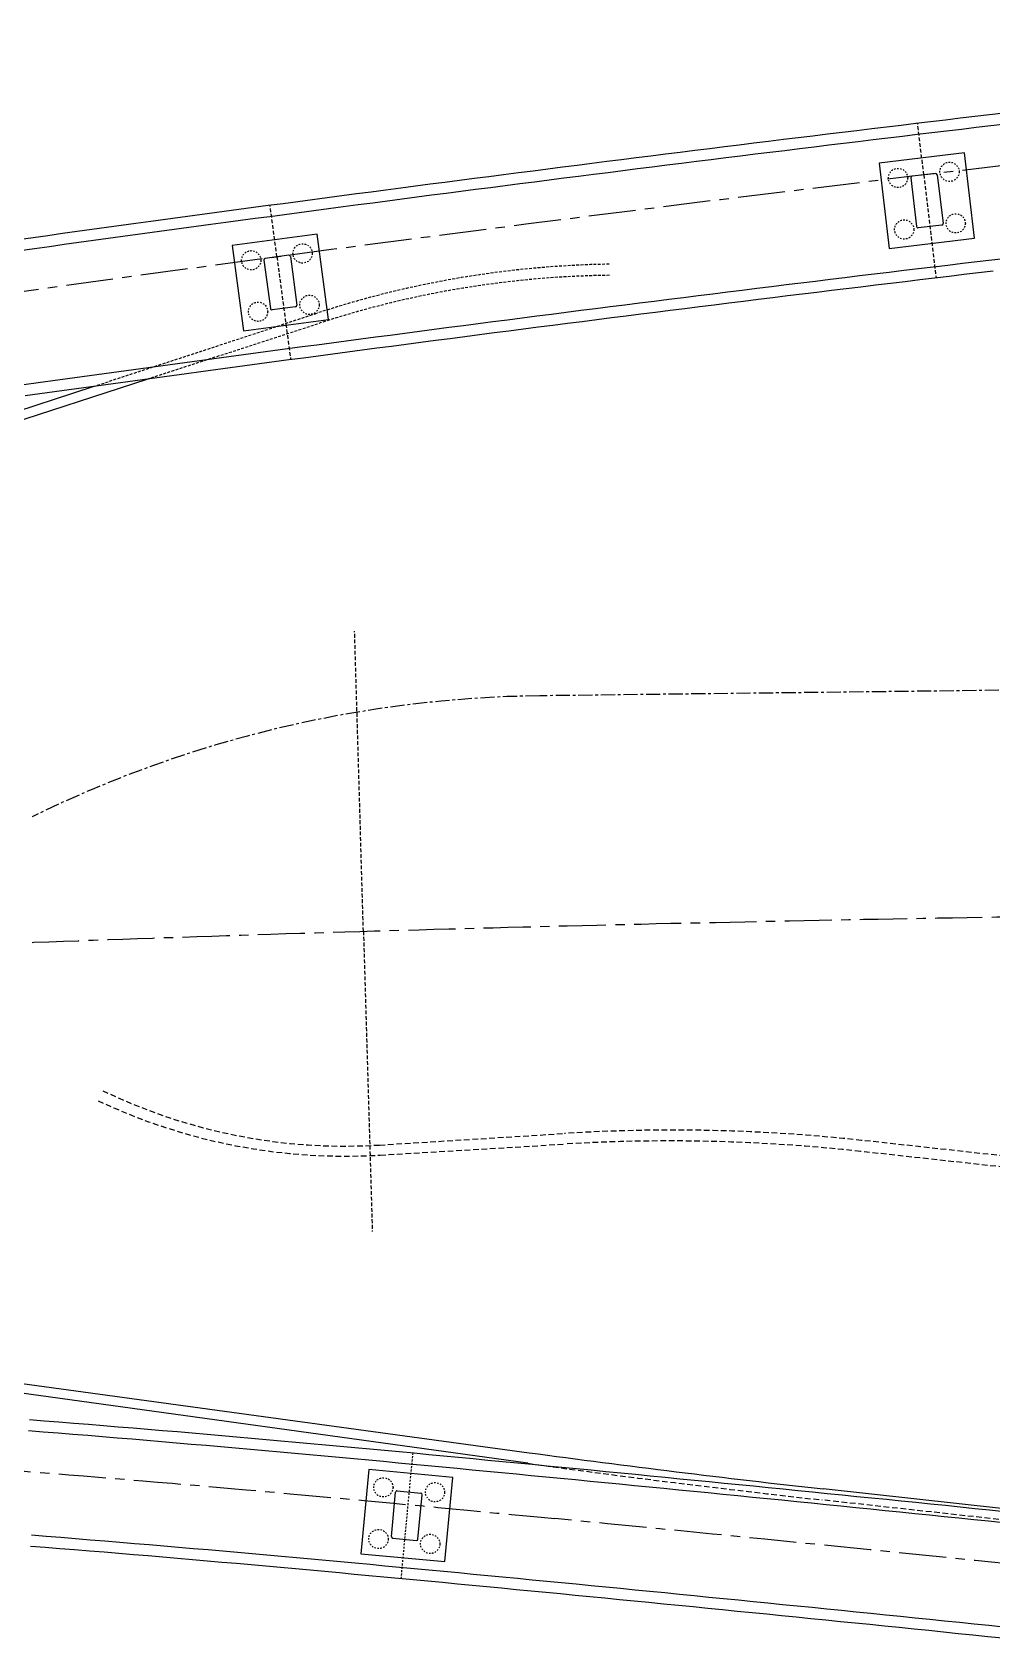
# Model space of a CAD drawing. Header units: millimetres. Extents: x 0 to 987207, y 0 to 5060561.
# Drawn here: x 495188.7 to 495253.4, y 2529172.3 to 2529280.6 of the extents above; entities that cross this region are included whole.
import ezdxf

# ---------------------------------------------------------------- set-up
doc = ezdxf.new("R2010")
doc.units = ezdxf.units.MM
doc.header["$LTSCALE"] = 0.1
doc.linetypes.add('CENTER', pattern=[50.8, 31.75, -6.35, 6.35, -6.35])
doc.linetypes.add('DASHED', pattern=[19.05, 12.7, -6.35])
for name, color, linetype in [('1', 1, 'CONTINUOUS'), ('TLJ', 180, 'CONTINUOUS'), ('YLJ', 210, 'CONTINUOUS'), ('zhix', 1, 'CENTER'), ('收费站边线', 180, 'CONTINUOUS'), ('桥梁', 94, 'CONTINUOUS')]:
    doc.layers.add(name, color=color, linetype=linetype)

msp = doc.modelspace()

# ---------------------------------------------------------------- linework, layer by layer
at = {"layer": '1', "color": 4, "linetype": 'Continuous'}
for p, q in [((495247.9626, 2529270.7406), (495248.3547, 2529267.4639)), ((495249.6387, 2529271.0418), (495248.0501, 2529270.8517)), ((495249.7499, 2529270.9544), (495250.142, 2529267.6778)), ((495250.0546, 2529267.5666), (495248.4659, 2529267.3765)), ((495204.3145, 2529265.2008), (495204.7516, 2529261.9298)), ((495205.9863, 2529265.525), (495204.4004, 2529265.3131)), ((495206.0987, 2529265.4392), (495206.5357, 2529262.1682)), ((495206.4499, 2529262.0559), (495204.864, 2529261.844)), ((495212.92, 2529179.1173), (495213.2006, 2529182.1041)), ((495213.3095, 2529182.1944), (495214.9025, 2529182.0447)), ((495214.7121, 2529178.9489), (495214.9927, 2529181.9358)), ((495213.0102, 2529179.0084), (495214.6032, 2529178.8587))]:
    msp.add_line(p, q, dxfattribs=at)
for points in [[(495252.2763, 2529266.6742), (495251.5872, 2529272.4332), (495245.8283, 2529271.7441), (495246.5174, 2529265.9852), (495252.2763, 2529266.6742)], [(495208.6837, 2529261.1942), (495207.9155, 2529266.9431), (495202.1666, 2529266.1749), (495202.9348, 2529260.426), (495208.6837, 2529261.1942)], [(495211.3855, 2529183.6306), (495210.8523, 2529177.9556), (495216.5273, 2529177.4224), (495217.0605, 2529183.0974), (495211.3855, 2529183.6306)]]:
    msp.add_lwpolyline(points, dxfattribs=at)
at = {"layer": '1', "color": 1, "linetype": 'DASHED', "ltscale": 0.01}
for centre in [(495250.582, 2529271.1547), (495247.1068, 2529270.7389), (495247.5226, 2529267.2637), (495250.9978, 2529267.6795), (495206.9279, 2529265.6509), (495203.4588, 2529265.1873), (495203.9223, 2529261.7181), (495207.3915, 2529262.1817), (495212.3777, 2529182.4326), (495215.8624, 2529182.1052), (495212.0503, 2529178.9479), (495215.535, 2529178.6205)]:
    msp.add_circle(centre, 0.65, dxfattribs=at)
at = {"layer": '1', "color": 4, "linetype": 'Continuous'}
for centre, start, end in [((495248.0619, 2529270.7524), 96.82324, 186.82324), ((495249.6506, 2529270.9425), 6.82324, 96.82324), ((495248.454, 2529267.4758), 186.82324, 276.82324), ((495250.0427, 2529267.6659), 276.82324, 6.82324), ((495204.4136, 2529265.214), 97.611057, 187.611057), ((495205.9995, 2529265.4259), 7.611057, 97.611057), ((495204.8507, 2529261.9431), 187.611057, 277.611057), ((495206.4366, 2529262.155), 277.611057, 7.611057), ((495213.3002, 2529182.0948), 84.63255, 174.63255), ((495214.8932, 2529181.9451), 354.63255, 84.63255), ((495213.0196, 2529179.1079), 174.63255, 264.63255), ((495214.6125, 2529178.9583), 264.63255, 354.63255)]:
    msp.add_arc(centre, 0.1, start, end, dxfattribs=at)
at = {"layer": 'TLJ', "flags": 128}
for points in [[(495254.2759, 2529275.1162), (495253.2817, 2529274.9989), (495252.2876, 2529274.8814), (495251.2934, 2529274.7635), (495250.2993, 2529274.6453), (495249.3053, 2529274.5268), (495248.3113, 2529274.408), (495247.3173, 2529274.2888), (495246.3234, 2529274.1694), (495245.3294, 2529274.0496), (495244.3356, 2529273.9296), (495243.3417, 2529273.8092), (495242.348, 2529273.6885), (495241.3542, 2529273.5675), (495240.3605, 2529273.4462), (495239.3668, 2529273.3246), (495238.3732, 2529273.2027), (495237.3796, 2529273.0805), (495236.386, 2529272.9579), (495235.3925, 2529272.8351), (495234.399, 2529272.7119), (495233.4055, 2529272.5884), (495232.4121, 2529272.4646), (495231.4187, 2529272.3405), (495230.4254, 2529272.2161), (495229.4321, 2529272.0914), (495228.4389, 2529271.9664), (495227.4456, 2529271.8411), (495226.4525, 2529271.7154), (495225.4593, 2529271.5894), (495224.4662, 2529271.4632), (495223.4732, 2529271.3366), (495222.4802, 2529271.2097), (495221.4872, 2529271.0825), (495220.4942, 2529270.955), (495219.5013, 2529270.8272), (495218.5085, 2529270.699), (495217.5157, 2529270.5706), (495216.5229, 2529270.4418), (495215.5301, 2529270.3128), (495214.5374, 2529270.1834), (495213.5448, 2529270.0537), (495212.5522, 2529269.9237), (495211.5596, 2529269.7934), (495210.567, 2529269.6628), (495209.5745, 2529269.5319), (495208.5821, 2529269.4007), (495207.5897, 2529269.2691), (495206.5973, 2529269.1373), (495205.605, 2529269.0051), (495204.6127, 2529268.8726), (495203.6204, 2529268.7398), (495202.6282, 2529268.6067), (495201.6361, 2529268.4733), (495200.6439, 2529268.3396), (495199.6519, 2529268.2056), (495198.6598, 2529268.0713), (495197.6678, 2529267.9366), (495196.6759, 2529267.8017), (495195.684, 2529267.6664), (495194.6921, 2529267.5308), (495193.7003, 2529267.3949), (495192.7085, 2529267.2588), (495191.7167, 2529267.1222), (495190.725, 2529266.9854), (495189.7334, 2529266.8483), (495188.7417, 2529266.7109), (495187.7502, 2529266.5731)], [(495253.5224, 2529264.4542), (495252.5315, 2529264.3367), (495251.5407, 2529264.2189), (495250.5499, 2529264.1008), (495249.5591, 2529263.9824), (495248.5684, 2529263.8636), (495247.5777, 2529263.7446), (495246.5871, 2529263.6252), (495245.5965, 2529263.5056), (495244.6059, 2529263.3856), (495243.6154, 2529263.2653), (495242.6249, 2529263.1447), (495241.6344, 2529263.0238), (495240.644, 2529262.9026), (495239.6536, 2529262.7811), (495238.6632, 2529262.6592), (495237.6729, 2529262.5371), (495236.6827, 2529262.4146), (495235.6924, 2529262.2919), (495234.7022, 2529262.1688), (495233.7121, 2529262.0454), (495232.722, 2529261.9217), (495231.7319, 2529261.7977), (495230.7419, 2529261.6734), (495229.7519, 2529261.5488), (495228.7619, 2529261.4239), (495227.772, 2529261.2986), (495226.7821, 2529261.1731), (495225.7922, 2529261.0472), (495224.8024, 2529260.9211), (495223.8127, 2529260.7946), (495222.8229, 2529260.6678), (495221.8333, 2529260.5407), (495220.8436, 2529260.4133), (495219.854, 2529260.2856), (495218.8644, 2529260.1576), (495217.8749, 2529260.0293), (495216.8854, 2529259.9006), (495215.896, 2529259.7717), (495214.9066, 2529259.6424), (495213.9172, 2529259.5128), (495212.9279, 2529259.383), (495211.9386, 2529259.2528), (495210.9494, 2529259.1223), (495209.9602, 2529258.9915), (495208.971, 2529258.8604), (495207.9819, 2529258.729), (495206.9928, 2529258.5972), (495206.0038, 2529258.4652), (495205.0148, 2529258.3328), (495204.0258, 2529258.2002), (495203.0369, 2529258.0672), (495202.048, 2529257.9339), (495201.0592, 2529257.8003), (495200.0704, 2529257.6665), (495199.0817, 2529257.5322), (495198.093, 2529257.3977), (495197.1043, 2529257.2629), (495196.1157, 2529257.1278), (495195.1271, 2529256.9923), (495194.1386, 2529256.8566), (495193.1501, 2529256.7205), (495192.1616, 2529256.5842), (495191.1732, 2529256.4475), (495190.1849, 2529256.3105), (495189.1965, 2529256.1732), (495188.2083, 2529256.0356)], [(495188.4875, 2529187.0068), (495189.4874, 2529186.9285), (495190.4871, 2529186.8493), (495191.4868, 2529186.7694), (495192.4863, 2529186.6886), (495193.4856, 2529186.6071), (495194.4849, 2529186.5249), (495195.484, 2529186.4419), (495196.483, 2529186.3581), (495197.4819, 2529186.2737), (495198.4806, 2529186.1886), (495199.4792, 2529186.1029), (495200.4778, 2529186.0165), (495201.4762, 2529185.9294), (495202.4744, 2529185.8418), (495203.4726, 2529185.7536), (495204.4706, 2529185.6648), (495205.4686, 2529185.5754), (495206.4664, 2529185.4855), (495207.4641, 2529185.3951), (495208.4617, 2529185.3042), (495209.4592, 2529185.2128), (495210.4566, 2529185.121), (495211.4539, 2529185.0287), (495212.4511, 2529184.936), (495213.4482, 2529184.8429), (495214.4451, 2529184.7494), (495215.442, 2529184.6555), (495216.4388, 2529184.5612), (495217.4355, 2529184.4667), (495218.4321, 2529184.3718), (495219.4286, 2529184.2766), (495220.425, 2529184.1811), (495221.4213, 2529184.0854), (495222.4176, 2529183.9894), (495223.4137, 2529183.8932), (495224.4098, 2529183.7968), (495225.4058, 2529183.7002), (495226.4018, 2529183.6033), (495227.3978, 2529183.5063), (495228.3938, 2529183.4091), (495229.3897, 2529183.3117), (495230.3857, 2529183.2141), (495231.3816, 2529183.1163), (495232.3775, 2529183.0183), (495233.3733, 2529182.9201), (495234.3692, 2529182.8217), (495235.365, 2529182.7231), (495236.3608, 2529182.6243), (495237.3566, 2529182.5253), (495238.3524, 2529182.4261), (495239.3481, 2529182.3267), (495240.3439, 2529182.2271), (495241.3396, 2529182.1273), (495242.3353, 2529182.0273), (495243.3309, 2529181.9271), (495244.3266, 2529181.8267), (495245.3222, 2529181.7261), (495246.3178, 2529181.6253), (495247.3134, 2529181.5243), (495248.309, 2529181.4231), (495249.3045, 2529181.3217), (495250.3001, 2529181.2201), (495251.2956, 2529181.1183), (495252.2911, 2529181.0163), (495253.2865, 2529180.9141), (495254.282, 2529180.8117)], [(495188.5649, 2529178.4748), (495189.5577, 2529178.3964), (495190.5505, 2529178.3172), (495191.5433, 2529178.2372), (495192.5362, 2529178.1564), (495193.5291, 2529178.0749), (495194.522, 2529177.9926), (495195.5149, 2529177.9095), (495196.5079, 2529177.8258), (495197.5009, 2529177.7414), (495198.494, 2529177.6563), (495199.487, 2529177.5705), (495200.4801, 2529177.4841), (495201.4733, 2529177.397), (495202.4665, 2529177.3094), (495203.4597, 2529177.2212), (495204.453, 2529177.1324), (495205.4463, 2529177.0431), (495206.4396, 2529176.9532), (495207.433, 2529176.8628), (495208.4264, 2529176.7719), (495209.4199, 2529176.6805), (495210.4134, 2529176.5887), (495211.407, 2529176.4964), (495212.4007, 2529176.4037), (495213.3943, 2529176.3106), (495214.3881, 2529176.2171), (495215.3819, 2529176.1233), (495216.3757, 2529176.0291), (495217.3696, 2529175.9345), (495218.3636, 2529175.8396), (495219.3577, 2529175.7445), (495220.3518, 2529175.649), (495221.3459, 2529175.5533), (495222.3402, 2529175.4573), (495223.3345, 2529175.3612), (495224.3288, 2529175.2648), (495225.3231, 2529175.1682), (495226.3174, 2529175.0714), (495227.3117, 2529174.9744), (495228.306, 2529174.8772), (495229.3002, 2529174.7798), (495230.2944, 2529174.6822), (495231.2886, 2529174.5844), (495232.2828, 2529174.4864), (495233.277, 2529174.3882), (495234.2711, 2529174.2898), (495235.2652, 2529174.1912), (495236.2593, 2529174.0925), (495237.2534, 2529173.9935), (495238.2475, 2529173.8943), (495239.2415, 2529173.7949), (495240.2356, 2529173.6953), (495241.2296, 2529173.5956), (495242.2235, 2529173.4956), (495243.2175, 2529173.3954), (495244.2115, 2529173.295), (495245.2054, 2529173.1945), (495246.1993, 2529173.0937), (495247.1932, 2529172.9927), (495248.187, 2529172.8915), (495249.1809, 2529172.7902), (495250.1747, 2529172.6886), (495251.1685, 2529172.5868), (495252.1623, 2529172.4849), (495253.156, 2529172.3827), (495254.1498, 2529172.2803)]]:
    msp.add_lwpolyline(points, dxfattribs=at)
at = {"layer": 'YLJ', "color": 210, "flags": 128}
for points in [[(495254.3637, 2529274.3714), (495253.3697, 2529274.2541), (495252.3758, 2529274.1366), (495251.3819, 2529274.0187), (495250.388, 2529273.9005), (495249.3942, 2529273.7821), (495248.4004, 2529273.6633), (495247.4067, 2529273.5442), (495246.413, 2529273.4248), (495245.4193, 2529273.305), (495244.4256, 2529273.185), (495243.432, 2529273.0647), (495242.4385, 2529272.944), (495241.445, 2529272.8231), (495240.4515, 2529272.7018), (495239.458, 2529272.5802), (495238.4646, 2529272.4583), (495237.4712, 2529272.3361), (495236.4779, 2529272.2136), (495235.4846, 2529272.0908), (495234.4914, 2529271.9676), (495233.4981, 2529271.8442), (495232.505, 2529271.7204), (495231.5118, 2529271.5963), (495230.5187, 2529271.472), (495229.5257, 2529271.3473), (495228.5326, 2529271.2223), (495227.5397, 2529271.097), (495226.5467, 2529270.9713), (495225.5538, 2529270.8454), (495224.5609, 2529270.7192), (495223.5681, 2529270.5926), (495222.5753, 2529270.4658), (495221.5826, 2529270.3386), (495220.5899, 2529270.2111), (495219.5972, 2529270.0833), (495218.6046, 2529269.9552), (495217.612, 2529269.8268), (495216.6194, 2529269.6981), (495215.6269, 2529269.5691), (495214.6345, 2529269.4397), (495213.642, 2529269.3101), (495212.6497, 2529269.1801), (495211.6573, 2529269.0498), (495210.665, 2529268.9192), (495209.6727, 2529268.7883), (495208.6805, 2529268.6571), (495207.6883, 2529268.5256), (495206.6962, 2529268.3938), (495205.7041, 2529268.2617), (495204.712, 2529268.1292), (495203.72, 2529267.9965), (495202.7281, 2529267.8634), (495201.7361, 2529267.73), (495200.7442, 2529267.5964), (495199.7524, 2529267.4624), (495198.7606, 2529267.3281), (495197.7688, 2529267.1935), (495196.7771, 2529267.0585), (495195.7854, 2529266.9233), (495194.7938, 2529266.7878), (495193.8022, 2529266.6519), (495192.8106, 2529266.5157), (495191.8191, 2529266.3793), (495190.8276, 2529266.2425), (495189.8362, 2529266.1054), (495188.8448, 2529265.968), (495187.8535, 2529265.8303)], [(495254.4253, 2529265.3162), (495253.4342, 2529265.199), (495252.4431, 2529265.0815), (495251.452, 2529264.9637), (495250.461, 2529264.8455), (495249.47, 2529264.7271), (495248.479, 2529264.6083), (495247.4881, 2529264.4892), (495246.4972, 2529264.3698), (495245.5064, 2529264.2501), (495244.5156, 2529264.1301), (495243.5248, 2529264.0098), (495242.5341, 2529263.8892), (495241.5434, 2529263.7683), (495240.5527, 2529263.647), (495239.5621, 2529263.5255), (495238.5716, 2529263.4036), (495237.581, 2529263.2814), (495236.5905, 2529263.159), (495235.6, 2529263.0362), (495234.6096, 2529262.9131), (495233.6192, 2529262.7897), (495232.6289, 2529262.6659), (495231.6386, 2529262.5419), (495230.6483, 2529262.4176), (495229.6581, 2529262.2929), (495228.6679, 2529262.168), (495227.6777, 2529262.0427), (495226.6876, 2529261.9171), (495225.6975, 2529261.7912), (495224.7075, 2529261.665), (495223.7175, 2529261.5385), (495222.7275, 2529261.4117), (495221.7376, 2529261.2846), (495220.7477, 2529261.1572), (495219.7579, 2529261.0294), (495218.7681, 2529260.9014), (495217.7783, 2529260.773), (495216.7886, 2529260.6443), (495215.7989, 2529260.5154), (495214.8093, 2529260.3861), (495213.8197, 2529260.2565), (495212.8302, 2529260.1266), (495211.8406, 2529259.9964), (495210.8512, 2529259.8658), (495209.8617, 2529259.735), (495208.8723, 2529259.6039), (495207.883, 2529259.4724), (495206.8937, 2529259.3406), (495205.9044, 2529259.2086), (495204.9152, 2529259.0762), (495203.926, 2529258.9435), (495202.9368, 2529258.8105), (495201.9477, 2529258.6772), (495200.9587, 2529258.5436), (495199.9697, 2529258.4097), (495198.9807, 2529258.2754), (495197.9917, 2529258.1409), (495197.0028, 2529258.006), (495196.014, 2529257.8709), (495195.0252, 2529257.7354), (495194.0364, 2529257.5996), (495193.0477, 2529257.4635), (495192.059, 2529257.3271), (495191.0704, 2529257.1904), (495190.0818, 2529257.0534), (495189.0932, 2529256.9161), (495188.1047, 2529256.7784)], [(495188.4293, 2529186.2591), (495189.4285, 2529186.1808), (495190.4276, 2529186.1017), (495191.4267, 2529186.0218), (495192.4256, 2529185.9411), (495193.4244, 2529185.8596), (495194.4231, 2529185.7774), (495195.4216, 2529185.6945), (495196.4201, 2529185.6108), (495197.4184, 2529185.5264), (495198.4167, 2529185.4414), (495199.4148, 2529185.3556), (495200.4129, 2529185.2693), (495201.4108, 2529185.1823), (495202.4086, 2529185.0947), (495203.4063, 2529185.0065), (495204.404, 2529184.9177), (495205.4015, 2529184.8284), (495206.3989, 2529184.7386), (495207.3962, 2529184.6482), (495208.3935, 2529184.5573), (495209.3906, 2529184.466), (495210.3877, 2529184.3742), (495211.3846, 2529184.2819), (495212.3815, 2529184.1892), (495213.3783, 2529184.0961), (495214.375, 2529184.0026), (495215.3716, 2529183.9088), (495216.3681, 2529183.8146), (495217.3645, 2529183.72), (495218.3609, 2529183.6252), (495219.3572, 2529183.53), (495220.3534, 2529183.4345), (495221.3495, 2529183.3388), (495222.3456, 2529183.2429), (495223.3415, 2529183.1467), (495224.3375, 2529183.0503), (495225.3333, 2529182.9537), (495226.3292, 2529182.8569), (495227.325, 2529182.7599), (495228.3208, 2529182.6627), (495229.3166, 2529182.5653), (495230.3124, 2529182.4677), (495231.3082, 2529182.3699), (495232.3039, 2529182.2719), (495233.2996, 2529182.1737), (495234.2953, 2529182.0753), (495235.291, 2529181.9767), (495236.2867, 2529181.8779), (495237.2823, 2529181.7789), (495238.278, 2529181.6798), (495239.2736, 2529181.5804), (495240.2691, 2529181.4808), (495241.2647, 2529181.381), (495242.2602, 2529181.281), (495243.2558, 2529181.1808), (495244.2513, 2529181.0804), (495245.2467, 2529180.9799), (495246.2422, 2529180.8791), (495247.2376, 2529180.7781), (495248.2331, 2529180.6769), (495249.2285, 2529180.5755), (495250.2238, 2529180.474), (495251.2192, 2529180.3722), (495252.2145, 2529180.2702), (495253.2099, 2529180.168), (495254.2052, 2529180.0657)], [(495188.6237, 2529179.2225), (495189.6171, 2529179.144), (495190.6105, 2529179.0648), (495191.6039, 2529178.9848), (495192.5973, 2529178.9039), (495193.5908, 2529178.8223), (495194.5842, 2529178.74), (495195.5777, 2529178.6569), (495196.5712, 2529178.5731), (495197.5647, 2529178.4886), (495198.5583, 2529178.4035), (495199.5518, 2529178.3177), (495200.5454, 2529178.2312), (495201.539, 2529178.1442), (495202.5326, 2529178.0565), (495203.5263, 2529177.9682), (495204.5199, 2529177.8794), (495205.5136, 2529177.79), (495206.5074, 2529177.7001), (495207.5011, 2529177.6097), (495208.4949, 2529177.5188), (495209.4888, 2529177.4274), (495210.4826, 2529177.3355), (495211.4765, 2529177.2432), (495212.4705, 2529177.1505), (495213.4645, 2529177.0574), (495214.4585, 2529176.9638), (495215.4525, 2529176.8699), (495216.4466, 2529176.7757), (495217.4408, 2529176.6811), (495218.435, 2529176.5862), (495219.4292, 2529176.491), (495220.4235, 2529176.3956), (495221.4179, 2529176.2998), (495222.4123, 2529176.2039), (495223.4068, 2529176.1077), (495224.4012, 2529176.0112), (495225.3957, 2529175.9146), (495226.3902, 2529175.8178), (495227.3846, 2529175.7208), (495228.379, 2529175.6236), (495229.3734, 2529175.5262), (495230.3678, 2529175.4286), (495231.3621, 2529175.3308), (495232.3564, 2529175.2328), (495233.3508, 2529175.1346), (495234.345, 2529175.0362), (495235.3393, 2529174.9376), (495236.3336, 2529174.8388), (495237.3278, 2529174.7398), (495238.322, 2529174.6406), (495239.3162, 2529174.5412), (495240.3104, 2529174.4416), (495241.3045, 2529174.3418), (495242.2987, 2529174.2418), (495243.2928, 2529174.1416), (495244.2869, 2529174.0412), (495245.281, 2529173.9406), (495246.275, 2529173.8399), (495247.269, 2529173.7389), (495248.2631, 2529173.6377), (495249.257, 2529173.5363), (495250.251, 2529173.4347), (495251.245, 2529173.3329), (495252.2389, 2529173.231), (495253.2328, 2529173.1288), (495254.2267, 2529173.0264)]]:
    msp.add_lwpolyline(points, dxfattribs=at)
at = {"layer": 'zhix', "ltscale": 0.3, "flags": 128}
msp.add_lwpolyline([(495317.9178, 2529236.9471), (495222.9245, 2529235.8167)], dxfattribs=at)
at = {"layer": 'zhix', "flags": 128}
for points in [[(495132.8691, 2529216.4241), (495133.8672, 2529216.4862), (495134.8653, 2529216.5478), (495135.8634, 2529216.6089), (495136.8616, 2529216.6695), (495137.8598, 2529216.7296), (495138.858, 2529216.7892), (495139.8563, 2529216.8484), (495140.8545, 2529216.907), (495141.8528, 2529216.9652), (495142.8512, 2529217.0229), (495143.8495, 2529217.0801), (495144.8479, 2529217.1368), (495145.8463, 2529217.1931), (495146.8448, 2529217.2489), (495147.8433, 2529217.3042), (495148.8418, 2529217.359), (495149.8403, 2529217.4134), (495150.8388, 2529217.4673), (495151.8374, 2529217.5208), (495152.836, 2529217.5738), (495153.8346, 2529217.6263), (495154.8332, 2529217.6784), (495155.8319, 2529217.73), (495156.8306, 2529217.7812), (495157.8293, 2529217.8319), (495158.8281, 2529217.8821), (495159.8268, 2529217.9319), (495160.8256, 2529217.9813), (495161.8244, 2529218.0302), (495162.8232, 2529218.0787), (495163.8221, 2529218.1268), (495164.8209, 2529218.1744), (495165.8198, 2529218.2216), (495166.8187, 2529218.2683), (495167.8177, 2529218.3146), (495168.8166, 2529218.3605), (495169.8156, 2529218.4059), (495170.8146, 2529218.451), (495171.8136, 2529218.4956), (495172.8126, 2529218.5397), (495173.8116, 2529218.5835), (495174.8107, 2529218.6268), (495175.8098, 2529218.6698), (495176.8089, 2529218.7123), (495177.808, 2529218.7544), (495178.8071, 2529218.7961), (495179.8062, 2529218.8374), (495180.8054, 2529218.8782), (495181.8046, 2529218.9187), (495182.8038, 2529218.9588), (495183.803, 2529218.9985), (495184.8022, 2529219.0377), (495185.8015, 2529219.0766), (495186.8007, 2529219.1151), (495187.8, 2529219.1532), (495188.7993, 2529219.1909), (495189.7986, 2529219.2282), (495190.7979, 2529219.2651), (495191.7973, 2529219.3017), (495192.7966, 2529219.3379), (495193.796, 2529219.3736), (495194.7953, 2529219.4091), (495195.7947, 2529219.4441), (495196.7941, 2529219.4787), (495197.7935, 2529219.513), (495198.793, 2529219.547), (495199.7924, 2529219.5805), (495200.7918, 2529219.6137), (495201.7913, 2529219.6465), (495202.7908, 2529219.679), (495203.7903, 2529219.7111), (495204.7898, 2529219.7428), (495205.7893, 2529219.7742), (495206.7888, 2529219.8052), (495207.7883, 2529219.8359), (495208.7878, 2529219.8662), (495209.7874, 2529219.8962), (495210.787, 2529219.9258), (495211.7865, 2529219.9551), (495212.7861, 2529219.9841), (495213.7857, 2529220.0127), (495214.7853, 2529220.041), (495215.7849, 2529220.0689), (495216.7845, 2529220.0965), (495217.7842, 2529220.1238), (495218.7838, 2529220.1507), (495219.7834, 2529220.1773), (495220.7831, 2529220.2036), (495221.7828, 2529220.2296), (495222.7824, 2529220.2552), (495223.7821, 2529220.2805), (495224.7818, 2529220.3055), (495225.7815, 2529220.3302), (495226.7812, 2529220.3546), (495227.7809, 2529220.3787), (495228.7806, 2529220.4024), (495229.7803, 2529220.4259), (495230.7801, 2529220.449), (495231.7798, 2529220.4718), (495232.7796, 2529220.4944), (495233.7793, 2529220.5166), (495234.7791, 2529220.5385), (495235.7788, 2529220.5602), (495236.7786, 2529220.5815), (495237.7784, 2529220.6026), (495238.7782, 2529220.6233), (495239.778, 2529220.6438), (495240.7778, 2529220.664), (495241.7776, 2529220.6839), (495242.7774, 2529220.7035), (495243.7772, 2529220.7229), (495244.777, 2529220.7419), (495245.7768, 2529220.7607), (495246.7767, 2529220.7792), (495247.7765, 2529220.7975), (495248.7763, 2529220.8155), (495249.7762, 2529220.8332), (495250.776, 2529220.8506), (495251.7759, 2529220.8678), (495252.7757, 2529220.8847), (495253.7756, 2529220.9013), (495254.7755, 2529220.9177), (495255.7753, 2529220.9339), (495256.7752, 2529220.9498), (495257.7751, 2529220.9654), (495258.775, 2529220.9808), (495259.7748, 2529220.9959), (495260.7747, 2529221.0108), (495261.7746, 2529221.0254), (495262.7745, 2529221.0398), (495263.7744, 2529221.054), (495264.7743, 2529221.0679), (495265.7742, 2529221.0816), (495266.7741, 2529221.0951), (495267.7741, 2529221.1083), (495268.774, 2529221.1213), (495269.7739, 2529221.1341), (495270.7738, 2529221.1466), (495271.7737, 2529221.1589), (495272.7737, 2529221.171), (495273.7736, 2529221.1829), (495274.7735, 2529221.1945), (495275.7735, 2529221.206), (495276.7734, 2529221.2172), (495277.7733, 2529221.2282), (495278.7733, 2529221.239), (495279.7732, 2529221.2496), (495280.7732, 2529221.26), (495281.7731, 2529221.2702), (495282.7731, 2529221.2802), (495283.773, 2529221.29), (495284.773, 2529221.2996), (495285.7729, 2529221.3089), (495286.7729, 2529221.3181), (495287.7728, 2529221.3271), (495288.7728, 2529221.336), (495289.7728, 2529221.3446), (495290.7727, 2529221.353), (495291.7727, 2529221.3613), (495292.7727, 2529221.3693), (495293.7726, 2529221.3772), (495294.7726, 2529221.385), (495295.7726, 2529221.3925), (495296.7725, 2529221.3999), (495297.7725, 2529221.4071), (495298.7725, 2529221.4141), (495299.7725, 2529221.4209), (495300.7725, 2529221.4276), (495301.7724, 2529221.4342), (495302.7724, 2529221.4405), (495303.7724, 2529221.4467), (495304.7724, 2529221.4528), (495305.7724, 2529221.4587), (495306.7723, 2529221.4644), (495307.7723, 2529221.47), (495308.7723, 2529221.4754), (495309.7723, 2529221.4807), (495310.7723, 2529221.4858), (495311.7723, 2529221.4908), (495312.7723, 2529221.4957), (495313.7722, 2529221.5004), (495314.7722, 2529221.505), (495315.7722, 2529221.5094), (495316.7722, 2529221.5137), (495317.7722, 2529221.5179), (495318.7722, 2529221.5219), (495319.7722, 2529221.5259), (495320.7722, 2529221.5296), (495321.7722, 2529221.5333), (495322.7722, 2529221.5369), (495323.7722, 2529221.5403), (495324.7722, 2529221.5436), (495325.7722, 2529221.5468), (495326.7722, 2529221.5499), (495327.7721, 2529221.5528), (495328.7721, 2529221.5557), (495329.7721, 2529221.5584), (495330.7721, 2529221.5611), (495331.7721, 2529221.5636), (495332.7721, 2529221.566), (495333.7721, 2529221.5684), (495334.7721, 2529221.5706), (495335.7721, 2529221.5727), (495336.7721, 2529221.5748), (495337.7721, 2529221.5767), (495338.7721, 2529221.5786), (495339.7721, 2529221.5804), (495340.7721, 2529221.5821), (495341.7721, 2529221.5837), (495342.7721, 2529221.5852), (495343.7721, 2529221.5866), (495344.7721, 2529221.588), (495345.7721, 2529221.5893), (495346.7721, 2529221.5905), (495347.7721, 2529221.5917), (495348.7721, 2529221.5927), (495349.7721, 2529221.5937), (495350.7721, 2529221.5947), (495351.7721, 2529221.5956), (495352.7721, 2529221.5964), (495353.7721, 2529221.5971), (495354.7721, 2529221.5978), (495355.7721, 2529221.5985), (495356.7721, 2529221.599), (495357.7721, 2529221.5996), (495358.7721, 2529221.6001), (495359.7721, 2529221.6005), (495360.7721, 2529221.6009), (495361.7721, 2529221.6012), (495362.7721, 2529221.6015), (495363.7721, 2529221.6018), (495364.7721, 2529221.602), (495365.7721, 2529221.6022), (495366.7721, 2529221.6024), (495367.7721, 2529221.6025), (495368.7721, 2529221.6026), (495369.7721, 2529221.6027), (495370.7721, 2529221.6027), (495371.7721, 2529221.6027), (495372.7721, 2529221.6027), (495373.7721, 2529221.6027), (495374.7721, 2529221.6026), (495375.7721, 2529221.6026), (495376.7721, 2529221.6025), (495377.7721, 2529221.6024), (495378.7721, 2529221.6023), (495379.7721, 2529221.6022), (495380.7721, 2529221.6021), (495381.7721, 2529221.602), (495382.7721, 2529221.6019)], [(495170.2047, 2529184.7638), (495171.2029, 2529184.7038), (495172.201, 2529184.6426), (495173.1991, 2529184.5803), (495174.197, 2529184.5169), (495175.195, 2529184.4524), (495176.1928, 2529184.3868), (495177.1906, 2529184.3201), (495178.1883, 2529184.2524), (495179.1859, 2529184.1836), (495180.1835, 2529184.1139), (495181.181, 2529184.0431), (495182.1784, 2529183.9714), (495183.1758, 2529183.8987), (495184.173, 2529183.8251), (495185.1703, 2529183.7506), (495186.1674, 2529183.6751), (495187.1645, 2529183.5988), (495188.1615, 2529183.5216), (495189.1585, 2529183.4435), (495190.1553, 2529183.3647), (495191.1522, 2529183.285), (495192.1489, 2529183.2045), (495193.1456, 2529183.1233), (495194.1422, 2529183.0412), (495195.1388, 2529182.9585), (495196.1353, 2529182.875), (495197.1318, 2529182.7908), (495198.1282, 2529182.706), (495199.1245, 2529182.6205), (495200.1208, 2529182.5343), (495201.117, 2529182.4475), (495202.1132, 2529182.3601), (495203.1093, 2529182.272), (495204.1054, 2529182.1834), (495205.1014, 2529182.0943), (495206.0974, 2529182.0046), (495207.0933, 2529181.9144), (495208.0892, 2529181.8237), (495209.085, 2529181.7325), (495210.0808, 2529181.6408), (495211.0765, 2529181.5487), (495212.0722, 2529181.4561), (495213.0679, 2529181.3632), (495214.0635, 2529181.2698), (495215.0591, 2529181.176), (495216.0547, 2529181.0819), (495217.0502, 2529180.9875), (495218.0457, 2529180.8927), (495219.0412, 2529180.7977), (495220.0366, 2529180.7023), (495221.0321, 2529180.6067), (495222.0274, 2529180.5108), (495223.0228, 2529180.4147), (495223.9441, 2529180.3255)]]:
    msp.add_lwpolyline(points, dxfattribs=at)
at = {"layer": 'zhix'}
for centre, radius, start, end in [((495629.0259, 2526093.6111), 3200, 95.1731915, 102.7622045), ((494741.8398, 2524203.6222), 5000, 83.8135757, 84.4668958)]:
    msp.add_arc(centre, radius, start, end, dxfattribs=at)
at = {"layer": 'zhix', "ltscale": 0.3}
msp.add_arc((495223.8765, 2529155.8224), 80, 90.681797, 116.106799, dxfattribs=at)
at = {"layer": '收费站边线', "color": 180, "linetype": 'DASHED', "ltscale": 0.15}
msp.add_line((495192.7928, 2529256.6713), (495207.9035, 2529261.6224), dxfattribs=at)
at = {"layer": '收费站边线', "color": 210, "linetype": 'DASHED', "ltscale": 0.15}
msp.add_line((495196.4332, 2529257.1712), (495208.1168, 2529260.9663), dxfattribs=at)
at = {"layer": '收费站边线', "color": 180}
for p, q in [((495141.1364, 2529239.7456), (495192.7928, 2529256.6713)), ((495222.1147, 2529184.0539), (495144.2574, 2529194.8507))]:
    msp.add_line(p, q, dxfattribs=at)
at = {"layer": '收费站边线', "color": 210}
for p, q in [((495141.2938, 2529239.2604), (495196.4332, 2529257.1712)), ((495144.3267, 2529195.3624), (495222.2126, 2529184.7706))]:
    msp.add_line(p, q, dxfattribs=at)
at = {"layer": '收费站边线', "color": 180, "linetype": 'DASHED', "ltscale": 0.3}
msp.add_line((495212.1121, 2529205.5183), (495224.6037, 2529206.2992), dxfattribs=at)
at = {"layer": '收费站边线', "color": 210, "linetype": 'DASHED', "ltscale": 0.3}
msp.add_line((495212.153, 2529204.8374), (495224.6464, 2529205.5868), dxfattribs=at)
at = {"layer": '收费站边线', "color": 180, "linetype": 'DASHED', "ltscale": 0.3, "flags": 128}
for points in [[(495287.851, 2529201.077), (495244.6505, 2529205.836)], [(495321.4977, 2529172.8229), (495241.9787, 2529181.5827)]]:
    msp.add_lwpolyline(points, dxfattribs=at)
at = {"layer": '收费站边线', "color": 210, "linetype": 'DASHED', "ltscale": 0.3, "flags": 128}
msp.add_lwpolyline([(495281.5477, 2529201.0169), (495244.5684, 2529205.0905)], dxfattribs=at)
at = {"layer": '收费站边线', "color": 210, "flags": 128}
msp.add_lwpolyline([(495321.5798, 2529173.5684), (495242.0607, 2529182.3282)], dxfattribs=at)
at = {"layer": '收费站边线', "color": 180, "linetype": 'DASHED', "ltscale": 0.15}
msp.add_arc((495228.6358, 2529198.3482), 66.5842, 90.876033, 108.141809, dxfattribs=at)
at = {"layer": '收费站边线', "color": 210, "linetype": 'DASHED', "ltscale": 0.15}
msp.add_arc((495228.4083, 2529198.4972), 65.6821, 90.681797, 107.99524, dxfattribs=at)
at = {"layer": '收费站边线', "color": 180, "linetype": 'DASHED', "ltscale": 0.3}
for centre, radius, start, end in [((495209.7728, 2529242.9395), 37.4943, 244.189617, 273.577081), ((495231.9261, 2529089.1648), 117.363, 83.775827, 93.577081), ((495320.1399, 2529890.9276), 713.6381, 262.1049057, 263.7120725)]:
    msp.add_arc(centre, radius, start, end, dxfattribs=at)
at = {"layer": '收费站边线', "color": 210, "linetype": 'DASHED', "ltscale": 0.3}
for centre, radius, start, end in [((495209.8127, 2529243.8527), 39.0854, 244.730948, 273.432624), ((495231.689, 2529088.1761), 117.6216, 83.713609, 93.432624)]:
    msp.add_arc(centre, radius, start, end, dxfattribs=at)
at = {"layer": '收费站边线', "color": 210}
msp.add_arc((495328.1284, 2529963.62), 786.0181, 262.255813, 263.7136087, dxfattribs=at)
at = {"layer": '桥梁', "linetype": 'DASHED', "ltscale": 0.2}
for p, q in [((495248.8444, 2529270.9468), (495248.4286, 2529274.422)), ((495248.8444, 2529270.9468), (495249.676, 2529263.9964)), ((495205.1933, 2529265.4191), (495204.7298, 2529268.8883)), ((495205.1933, 2529265.4191), (495206.1205, 2529258.4808)), ((495211.0312, 2529219.933), (495210.4363, 2529240.1743)), ((495211.0312, 2529219.933), (495211.6262, 2529199.6918))]:
    msp.add_line(p, q, dxfattribs=at)
at = {"layer": '桥梁', "linetype": 'DASHED', "ltscale": 0.1, "flags": 128}
msp.add_lwpolyline([(495214.3539, 2529184.7579), (495214.0265, 2529181.2733), (495213.5588, 2529176.2952)], dxfattribs=at)

doc.saveas('drawing.dxf')
